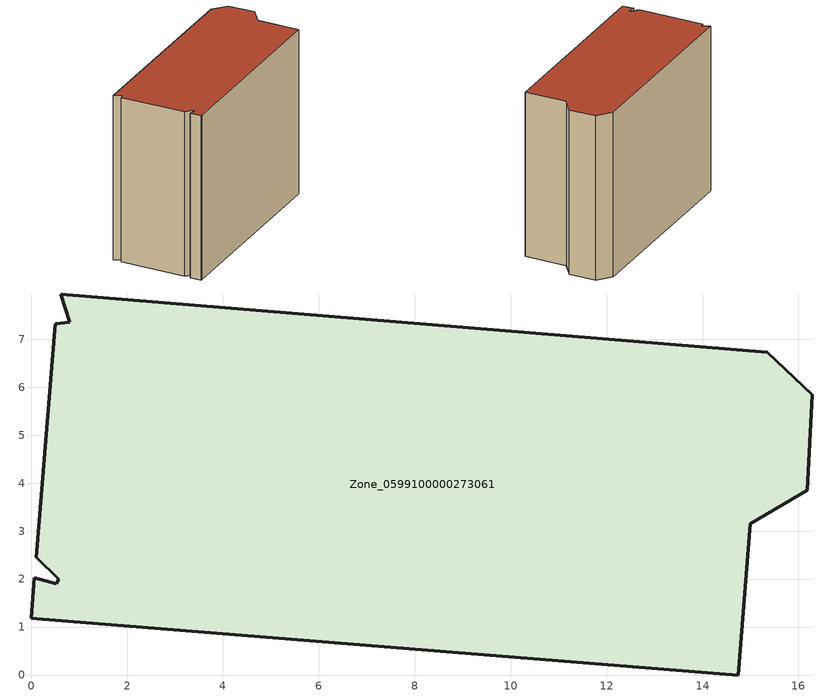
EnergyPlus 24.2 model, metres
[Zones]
Zone_0599100000273061
 floor ground (C_G): 0.61,7.95 15.35,6.73 16.29,5.84 16.18,3.85 15,3.15 14.74,0 0.12,1.17 0,1.18 0.07,2.03 0.52,1.9 0.58,2 0.1,2.46 0.5,7.32 0.81,7.35 z0
 wall outside (C_F): 0.07,2.03 0,1.18 0.12,1.17 14.74,0 15,3.15 16.18,3.85 16.29,5.84 15.35,6.73 0.61,7.95 0.81,7.35 0.5,7.32 0.1,2.46 0.58,2 0.52,1.9 0.07,2.03 z0:12.54
 roof outside (C_R): 15.35,6.73 0.61,7.95 0.81,7.35 0.5,7.32 0.1,2.46 0.58,2 0.52,1.9 0.07,2.03 0,1.18 0.12,1.17 14.74,0 15,3.15 16.18,3.85 16.29,5.84 z12.54
[BUILDING]
Pand.0599100000273061: North Axis=0; Terrain=City; Loads Convergence Tolerance Value=0.04; Temperature Convergence Tolerance Value=0.4; Solar Distribution=FullExterior; Maximum Number of Warmup Days=25; Minimum Number of Warmup Days=1
[Site:Location]
Rotterdam.The.Hague.AP_ZH_NLD Design_Conditions: Latitude=51.96; Longitude=4.45; Time Zone=1; Elevation=-4.5
[SITE:GROUNDTEMPERATURE:BUILDINGSURFACE]
18, 18, 18, 18, 18, 18, 18, 18, 18, 18, 18, 18
[MATERIAL] Thermal Absorptance=0.9; Solar Absorptance=0.7; Visible Absorptance=0.7
Name | Roughness | Thickness | Conductivity | Density | Specific Heat
G.TI.1946 | MediumSmooth | 0.15 | 1 | 540 | 1210
F.TI.1946 | Rough | 0.3 | 0.857143 | 1920 | 840
R.TI.1946 | MediumRough | 0.2 | 0.1 | 1500 | 1000
[CONSTRUCTION]
C_G: G.TI.1946
C_F: F.TI.1946
C_R: R.TI.1946
[ZONE]
Zone_0599100000273061: Type=1; Multiplier=1; Ceiling Height=Autocalculate; Volume=Autocalculate; Floor Area=autocalculate; Part of Total Floor Area=Yes
[ZONEINFILTRATION:DESIGNFLOWRATE]
Infil_Zone_0599100000273061: Zone or ZoneList or Space or SpaceList=Zone_0599100000273061; Schedule=AlwaysOn; Design Flow Rate Calculation Method=Flow/Area; Flow Rate per Floor Area=0.003; Constant Term Coefficient=1; Temperature Term Coefficient=0; Velocity Term Coefficient=0; Velocity Squared Term Coefficient=0
[HVACTEMPLATE:ZONE:IDEALLOADSAIRSYSTEM]
Zone_0599100000273061: Maximum Heating Supply Air Temperature=50; Minimum Cooling Supply Air Temperature=13; Maximum Heating Supply Air Humidity Ratio=0.0156; Minimum Cooling Supply Air Humidity Ratio=0.0077; Heating Limit=NoLimit; Cooling Limit=NoLimit; Dehumidification Control Type=ConstantSensibleHeatRatio; Cooling Sensible Heat Ratio=0.7; Dehumidification Setpoint=60; Humidification Control Type=None; Humidification Setpoint=30; Outdoor Air Method=None; Outdoor Air Flow Rate per Person=0.00944; Outdoor Air Flow Rate per Zone Floor Area=0; Outdoor Air Flow Rate per Zone=0; Demand Controlled Ventilation Type=None; Outdoor Air Economizer Type=NoEconomizer; Heat Recovery Type=None; Sensible Heat Recovery Effectiveness=0.7; Latent Heat Recovery Effectiveness=0.65
[ZONECONTROL:THERMOSTAT]
ThermostatControl_Zone_0599100000273061: Zone or ZoneList=Zone_0599100000273061; Control Type Schedule=DualSetpointControlType; Control 1=Thermostat_Zone_0599100000273061; Temperature Difference Between Cutout And Setpoint=0
[THERMOSTATSETPOINT:DUALSETPOINT]
Thermostat_Zone_0599100000273061: Heating Setpoint Temperature Schedule=HeatingSetpoint_Zone_0599100000273061; Cooling Setpoint Temperature Schedule=CoolingSetpoint_Zone_0599100000273061
[SCHEDULE:COMPACT]
HeatingSetpoint_Zone_0599100000273061: Through: 12/31, For: AllDays, Until: 24:00, 21
CoolingSetpoint_Zone_0599100000273061: Through: 12/31, For: AllDays, Until: 24:00, 24
DualSetpointControlType: Through: 12/31, For: AllDays, Until: 24:00, 4
AlwaysOn: Through: 12/31, For: AllDays, Until: 24:00, 1
